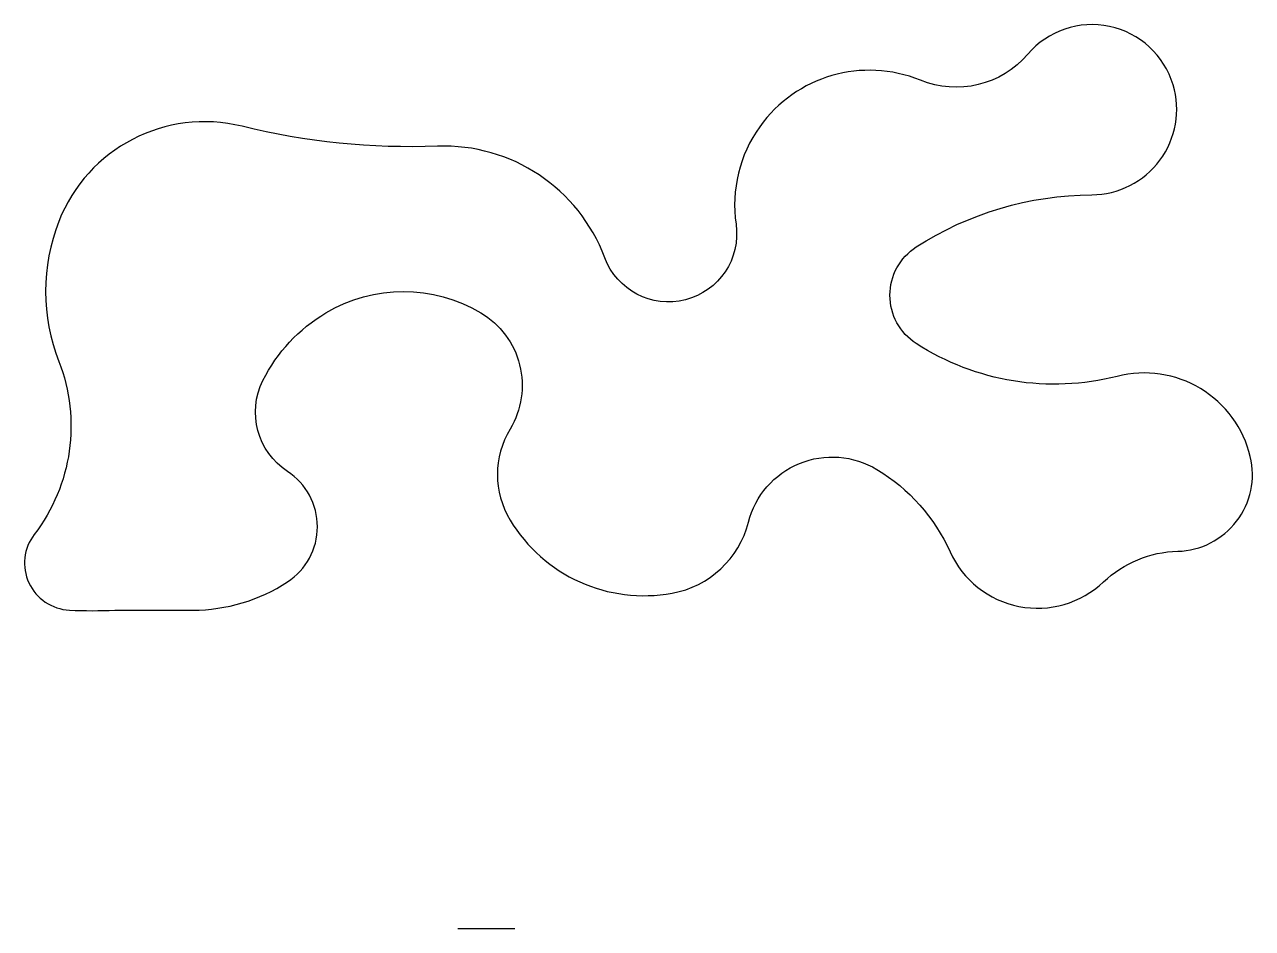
# Model space of a CAD drawing. Header units: metres. Extents: x -3.9 to 39.2, y -11.2 to 20.6.
import ezdxf

# ---------------------------------------------------------------- set-up
doc = ezdxf.new("R2010")
doc.units = ezdxf.units.M
doc.header["$MEASUREMENT"] = 0

msp = doc.modelspace()

# ---------------------------------------------------------------- linework, layer by layer
msp.add_line((11.317, -11.183), (13.317, -11.183))
msp.add_lwpolyline([(0, 0), (2, 0, 0.145638), (5.329, 0.991, 0.541321), (5.329, 4.872, -0.381446), (4.467, 8.07, -0.143461), (6.677, 10.442, -0.274345), (12.124, 10.442, -0.41643), (13.148, 6.363, 0.278414), (13.148, 3.165, 0.311578), (18.846, 0.596, 0.293), (21.524, 3.093, -0.502491), (26.035, 4.944, -0.152337), (28.606, 2.051, 0.515909), (33.998, 0.991, -0.185206), (36.604, 2.069, 0.476915), (39.156, 5.393, 0.418398), (34.483, 8.214, -0.208352), (27.419, 9.364, -0.545391), (27.419, 12.759, -0.142582), (33.584, 14.592, 0.500538), (36.442, 18.455, 0.593639), (31.338, 19.533, -0.323179), (27.563, 18.617, 0.347555), (21.919, 16.982, 0.192803), (21.086, 13.559, -0.897576), (16.473, 12.382, 0.323214), (10.596, 16.299, -0.069665), (3.73, 17, 0.376302), (-2.705, 13.658, 0.188154), (-2.705, 8.735, -0.26232), (-3.568, 2.662, 0.60469), (-2.336, 0, 0.024781), (-0.735, 0, 0.004153)], format="xyb", close=True)

doc.saveas('drawing.dxf')
